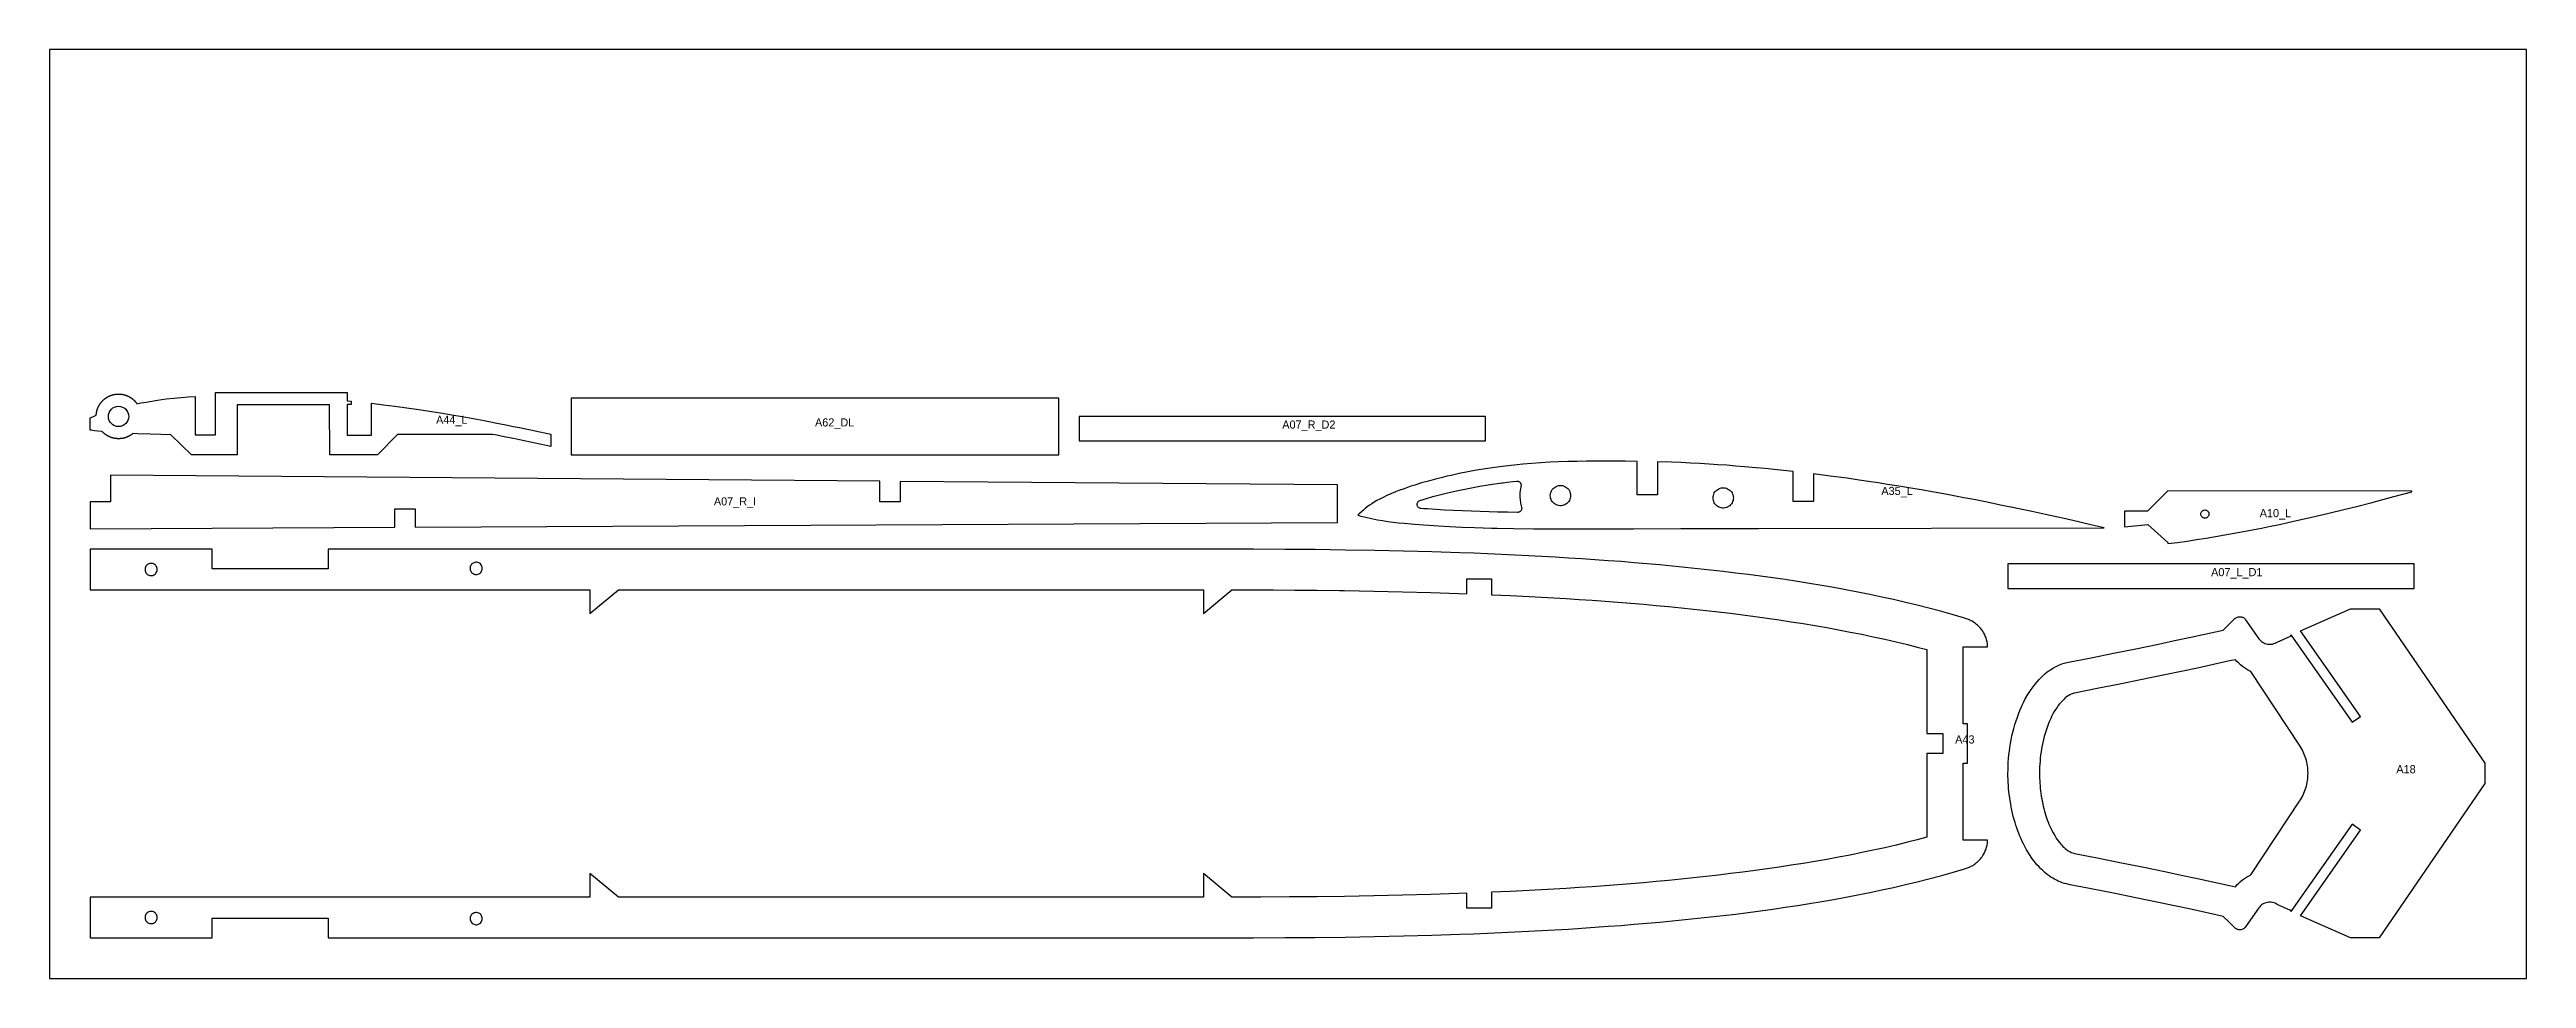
# Model space of a CAD drawing. Header units: millimetres. Extents: x 0 to 610, y 0 to 229.
import ezdxf

# ---------------------------------------------------------------- set-up
doc = ezdxf.new("R2010")
doc.units = ezdxf.units.MM
for name, color, linetype in [('CUT', 7, 'Continuous'), ('LABELS_NOT_CUT', 3, 'Continuous'), ('REFERENCE_NOT_CUT', 8, 'Continuous')]:
    doc.layers.add(name, color=color, linetype=linetype)

msp = doc.modelspace()

# ---------------------------------------------------------------- linework, layer by layer
at = {"layer": 'CUT'}
for points in [[(114.18, 135.86), (115.65, 135.56), (119.55, 134.75), (123.39, 133.91), (123.39, 130.91), (119.55, 131.75), (115.65, 132.56), (114.18, 132.86), (112.33, 133.23), (109.64, 133.76), (108.99, 133.89), (85.64, 133.84), (80.7, 128.89), (80.7, 128.88), (68.95, 128.87), (68.94, 141.17), (46.14, 141.15), (46.15, 128.85), (34.97, 128.84), (29.87, 133.81), (27.36, 133.86), (24.75, 133.93), (21.74, 134.04), (20.51, 134.1), (20.49, 134.08), (20.45, 134.05), (20.41, 134.02), (20.38, 133.99), (20.34, 133.96), (20.3, 133.93), (20.26, 133.9), (20.22, 133.87), (20.18, 133.85), (20.14, 133.82), (20.1, 133.79), (20.06, 133.76), (20.02, 133.74), (19.98, 133.71), (19.94, 133.68), (19.9, 133.66), (19.86, 133.63), (19.82, 133.61), (19.78, 133.58), (19.74, 133.56), (19.7, 133.54), (19.66, 133.51), (19.61, 133.49), (19.57, 133.47), (19.53, 133.44), (19.49, 133.42), (19.44, 133.4), (19.4, 133.38), (19.36, 133.36), (19.31, 133.34), (19.27, 133.32), (19.23, 133.3), (19.18, 133.28), (19.14, 133.26), (19.09, 133.24), (19.05, 133.22), (19, 133.21), (18.96, 133.19), (18.92, 133.17), (18.87, 133.16), (18.83, 133.14), (18.78, 133.12), (18.73, 133.11), (18.69, 133.09), (18.64, 133.08), (18.6, 133.06), (18.55, 133.05), (18.51, 133.04), (18.46, 133.02), (18.41, 133.01), (18.37, 133), (18.32, 132.99), (18.27, 132.98), (18.23, 132.96), (18.18, 132.95), (18.13, 132.94), (18.09, 132.93), (18.04, 132.92), (17.99, 132.92), (17.94, 132.91), (17.9, 132.9), (17.85, 132.89), (17.8, 132.88), (17.75, 132.88), (17.71, 132.87), (17.66, 132.86), (17.61, 132.86), (17.56, 132.85), (17.52, 132.85), (17.47, 132.84), (17.42, 132.84), (17.37, 132.84), (17.32, 132.83), (17.28, 132.83), (17.23, 132.83), (17.18, 132.83), (17.13, 132.83), (17.09, 132.82), (17.04, 132.82), (16.99, 132.82), (16.94, 132.82), (16.89, 132.82), (16.85, 132.83), (16.8, 132.83), (16.75, 132.83), (16.7, 132.83), (16.65, 132.83), (16.61, 132.84), (16.56, 132.84), (16.51, 132.84), (16.46, 132.85), (16.41, 132.85), (16.37, 132.86), (16.32, 132.86), (16.27, 132.87), (16.22, 132.88), (16.18, 132.88), (16.13, 132.89), (16.08, 132.9), (16.03, 132.91), (15.99, 132.92), (15.94, 132.92), (15.89, 132.93), (15.85, 132.94), (15.8, 132.95), (15.75, 132.96), (15.71, 132.98), (15.66, 132.99), (15.61, 133), (15.57, 133.01), (15.52, 133.02), (15.47, 133.04), (15.43, 133.05), (15.38, 133.06), (15.34, 133.08), (15.29, 133.09), (15.24, 133.11), (15.2, 133.12), (15.15, 133.14), (15.11, 133.16), (15.06, 133.17), (15.02, 133.19), (14.97, 133.21), (14.93, 133.22), (14.88, 133.24), (14.84, 133.26), (14.8, 133.28), (14.75, 133.3), (14.71, 133.32), (14.66, 133.34), (14.62, 133.36), (14.58, 133.38), (14.54, 133.4), (14.49, 133.42), (14.45, 133.44), (14.41, 133.47), (14.36, 133.49), (14.32, 133.51), (14.28, 133.54), (14.24, 133.56), (14.2, 133.58), (14.16, 133.61), (14.12, 133.63), (14.07, 133.66), (14.03, 133.68), (13.99, 133.71), (13.95, 133.74), (13.91, 133.76), (13.87, 133.79), (13.83, 133.82), (13.8, 133.85), (13.76, 133.87), (13.72, 133.9), (13.68, 133.93), (13.64, 133.96), (13.6, 133.99), (13.57, 134.02), (13.53, 134.05), (13.49, 134.08), (13.45, 134.11), (13.42, 134.14), (13.38, 134.17), (13.34, 134.2), (13.31, 134.24), (13.27, 134.27), (13.24, 134.3), (13.2, 134.33), (13.17, 134.37), (13.13, 134.4), (13.1, 134.43), (13.07, 134.47), (13.03, 134.5), (13, 134.54), (12.97, 134.57), (12.93, 134.61), (11.91, 134.7), (11.05, 134.8), (10.21, 134.91), (10, 134.94), (10, 137.94), (10.27, 138.07), (11.11, 138.44), (11.5, 138.6), (11.5, 138.61), (11.5, 138.66), (11.5, 138.71), (11.51, 138.75), (11.51, 138.8), (11.51, 138.85), (11.52, 138.9), (11.52, 138.95), (11.53, 138.99), (11.54, 139.04), (11.54, 139.09), (11.55, 139.14), (11.56, 139.18), (11.56, 139.23), (11.57, 139.28), (11.58, 139.33), (11.59, 139.37), (11.6, 139.42), (11.61, 139.47), (11.62, 139.51), (11.63, 139.56), (11.64, 139.61), (11.65, 139.65), (11.66, 139.7), (11.68, 139.75), (11.69, 139.79), (11.7, 139.84), (11.72, 139.89), (11.73, 139.93), (11.74, 139.98), (11.76, 140.02), (11.77, 140.07), (11.79, 140.11), (11.8, 140.16), (11.82, 140.2), (11.84, 140.25), (11.85, 140.29), (11.87, 140.34), (11.89, 140.38), (11.91, 140.43), (11.93, 140.47), (11.95, 140.52), (11.96, 140.56), (11.98, 140.6), (12, 140.65), (12.02, 140.69), (12.05, 140.73), (12.07, 140.78), (12.09, 140.82), (12.11, 140.86), (12.13, 140.91), (12.16, 140.95), (12.18, 140.99), (12.2, 141.03), (12.23, 141.07), (12.25, 141.11), (12.27, 141.16), (12.3, 141.2), (12.32, 141.24), (12.35, 141.28), (12.38, 141.32), (12.4, 141.36), (12.43, 141.4), (12.46, 141.44), (12.48, 141.48), (12.51, 141.52), (12.54, 141.56), (12.57, 141.59), (12.6, 141.63), (12.63, 141.67), (12.66, 141.71), (12.68, 141.75), (12.71, 141.78), (12.75, 141.82), (12.78, 141.86), (12.81, 141.9), (12.84, 141.93), (12.87, 141.97), (12.9, 142), (12.93, 142.04), (12.97, 142.07), (13, 142.11), (13.03, 142.14), (13.07, 142.18), (13.1, 142.21), (13.13, 142.25), (13.17, 142.28), (13.2, 142.31), (13.24, 142.35), (13.27, 142.38), (13.31, 142.41), (13.34, 142.44), (13.38, 142.47), (13.42, 142.51), (13.45, 142.54), (13.49, 142.57), (13.53, 142.6), (13.57, 142.63), (13.6, 142.66), (13.64, 142.69), (13.68, 142.72), (13.72, 142.74), (13.76, 142.77), (13.8, 142.8), (13.83, 142.83), (13.87, 142.86), (13.91, 142.88), (13.95, 142.91), (13.99, 142.94), (14.03, 142.96), (14.07, 142.99), (14.12, 143.01), (14.16, 143.04), (14.2, 143.06), (14.24, 143.09), (14.28, 143.11), (14.32, 143.13), (14.36, 143.16), (14.41, 143.18), (14.45, 143.2), (14.49, 143.22), (14.54, 143.25), (14.58, 143.27), (14.62, 143.29), (14.66, 143.31), (14.71, 143.33), (14.75, 143.35), (14.8, 143.37), (14.84, 143.39), (14.88, 143.4), (14.93, 143.42), (14.97, 143.44), (15.02, 143.46), (15.06, 143.48), (15.11, 143.49), (15.15, 143.51), (15.2, 143.52), (15.24, 143.54), (15.29, 143.55), (15.34, 143.57), (15.38, 143.58), (15.43, 143.6), (15.47, 143.61), (15.52, 143.62), (15.57, 143.64), (15.61, 143.65), (15.66, 143.66), (15.71, 143.67), (15.75, 143.68), (15.8, 143.69), (15.85, 143.7), (15.89, 143.71), (15.94, 143.72), (15.99, 143.73), (16.03, 143.74), (16.08, 143.75), (16.13, 143.76), (16.18, 143.76), (16.22, 143.77), (16.27, 143.78), (16.32, 143.78), (16.37, 143.79), (16.41, 143.79), (16.46, 143.8), (16.51, 143.8), (16.56, 143.81), (16.61, 143.81), (16.65, 143.81), (16.7, 143.82), (16.75, 143.82), (16.8, 143.82), (16.85, 143.82), (16.89, 143.82), (16.94, 143.82), (16.99, 143.82), (17.04, 143.82), (17.09, 143.82), (17.13, 143.82), (17.18, 143.82), (17.23, 143.82), (17.28, 143.82), (17.32, 143.81), (17.37, 143.81), (17.42, 143.81), (17.47, 143.8), (17.52, 143.8), (17.56, 143.79), (17.61, 143.79), (17.66, 143.78), (17.71, 143.78), (17.75, 143.77), (17.8, 143.76), (17.85, 143.76), (17.9, 143.75), (17.94, 143.74), (17.99, 143.73), (18.04, 143.72), (18.09, 143.71), (18.13, 143.7), (18.18, 143.69), (18.23, 143.68), (18.27, 143.67), (18.32, 143.66), (18.37, 143.65), (18.41, 143.64), (18.46, 143.62), (18.51, 143.61), (18.55, 143.6), (18.6, 143.58), (18.64, 143.57), (18.69, 143.55), (18.73, 143.54), (18.78, 143.52), (18.83, 143.51), (18.87, 143.49), (18.92, 143.48), (18.96, 143.46), (19, 143.44), (19.05, 143.42), (19.09, 143.4), (19.14, 143.39), (19.18, 143.37), (19.23, 143.35), (19.27, 143.33), (19.31, 143.31), (19.36, 143.29), (19.4, 143.27), (19.44, 143.25), (19.49, 143.22), (19.53, 143.2), (19.57, 143.18), (19.61, 143.16), (19.66, 143.13), (19.7, 143.11), (19.74, 143.09), (19.78, 143.06), (19.82, 143.04), (19.86, 143.01), (19.9, 142.99), (19.94, 142.96), (19.98, 142.94), (20.02, 142.91), (20.06, 142.88), (20.1, 142.86), (20.14, 142.83), (20.18, 142.8), (20.22, 142.77), (20.26, 142.74), (20.3, 142.72), (20.34, 142.69), (20.38, 142.66), (20.41, 142.63), (20.45, 142.6), (20.49, 142.57), (20.52, 142.54), (20.56, 142.51), (20.6, 142.47), (20.63, 142.44), (20.67, 142.41), (20.7, 142.38), (20.74, 142.35), (20.78, 142.31), (20.81, 142.28), (20.84, 142.25), (20.88, 142.21), (20.91, 142.18), (20.95, 142.14), (20.98, 142.11), (21.01, 142.07), (21.04, 142.04), (21.08, 142), (21.11, 141.97), (21.14, 141.93), (21.17, 141.9), (21.2, 141.86), (21.23, 141.82), (21.26, 141.78), (21.29, 141.75), (21.32, 141.71), (21.35, 141.67), (21.38, 141.63), (21.41, 141.59), (21.44, 141.56), (21.47, 141.52), (21.49, 141.48), (21.52, 141.44), (21.52, 141.44), (22.43, 141.62), (23.76, 141.86), (25.14, 142.1), (26.57, 142.32), (27.64, 142.47), (28.72, 142.61), (30.55, 142.83), (32.38, 143), (34.12, 143.14), (35.84, 143.25), (35.84, 133.75), (40.84, 133.76), (40.84, 143.43), (40.84, 143.43), (40.84, 144.17), (73.24, 144.17), (73.24, 142.18), (74.24, 142.08), (74.24, 141.24), (73.24, 141.23), (73.24, 141.17), (73.24, 141.17), (73.24, 133.68), (79.24, 133.69), (79.24, 141.54), (82.17, 141.19), (85.02, 140.83), (87.95, 140.43), (90.9, 140), (93.53, 139.6), (96.25, 139.17), (98.97, 138.71), (101.59, 138.26), (104.29, 137.77), (107, 137.27), (109.64, 136.76), (112.33, 136.23)], [(128.39, 128.84), (248.39, 128.84), (248.39, 142.84), (128.39, 142.84)], [(353.39, 138.31), (253.39, 138.31), (253.39, 132.31), (353.39, 132.31)], [(90, 111.06), (317, 112.24), (317, 121.46), (209.35, 122.31), (209.35, 117.26), (204.35, 117.26), (204.35, 122.35), (15, 123.84), (15, 117.26), (10, 117.26), (10, 110.64), (85, 111.04), (85, 115.57), (90, 115.57)], [(499.64, 112.3), (496.56, 113), (493.51, 113.68), (491.2, 114.19), (488.3, 114.81), (483.92, 115.74), (480.19, 116.51), (476.91, 117.18), (473.58, 117.83), (471.11, 118.31), (466.99, 119.08), (463.83, 119.66), (460.64, 120.22), (457.57, 120.75), (454.65, 121.23), (452.35, 121.6), (450.01, 121.97), (447.68, 122.32), (445.41, 122.66), (442.45, 123.08), (438.26, 123.64), (434.11, 124.17), (434.11, 117.38), (429.11, 117.38), (429.11, 124.76), (426.77, 125.01), (424.47, 125.25), (422.22, 125.48), (420.03, 125.69), (417.18, 125.94), (415.01, 126.11), (412.81, 126.28), (410.61, 126.44), (408.47, 126.58), (406.19, 126.71), (403.87, 126.83), (401.53, 126.94), (399.17, 127.03), (395.7, 127.14), (395.71, 118.98), (390.71, 118.98), (390.7, 127.25), (387.77, 127.28), (384.86, 127.31), (382.69, 127.31), (380.6, 127.31), (378.26, 127.29), (375.93, 127.26), (373.64, 127.21), (371.39, 127.13), (369.22, 127.04), (367.03, 126.91), (364.85, 126.76), (362.63, 126.57), (361.18, 126.43), (359.72, 126.27), (358.27, 126.1), (357.56, 126.01), (356.86, 125.92), (355.13, 125.68), (353.43, 125.42), (351.18, 125.05), (349.02, 124.66), (346.94, 124.24), (344.95, 123.81), (343.91, 123.58), (342.81, 123.32), (341.12, 122.89), (339.39, 122.42), (337.67, 121.93), (336.01, 121.42), (335.07, 121.12), (334.18, 120.82), (333.35, 120.53), (332.67, 120.28), (332.47, 120.21), (331.23, 119.74), (330.11, 119.27), (329.09, 118.83), (328.19, 118.4), (327.38, 117.99), (326.65, 117.59), (326.01, 117.21), (325.43, 116.84), (324.84, 116.44), (324.31, 116.04), (323.83, 115.66), (323.38, 115.28), (322.91, 114.87), (322.27, 114.29), (322, 114.03), (322.25, 113.95), (322.75, 113.8), (323.96, 113.5), (325.39, 113.18), (326.82, 112.88), (328.04, 112.66), (329.33, 112.46), (330.65, 112.29), (332, 112.15), (333.38, 112.01), (335.9, 111.79), (338.11, 111.61), (339.42, 111.52), (341.85, 111.36), (344.61, 111.2), (347.57, 111.06), (350.73, 110.94), (352.83, 110.87), (354.91, 110.82), (356.26, 110.79), (360.3, 110.72), (365.34, 110.66), (369.94, 110.64), (373.83, 110.65), (378.2, 110.66), (385.32, 110.68), (389.84, 110.69), (401.52, 110.71), (420.62, 110.74), (505.66, 110.89), (502.69, 111.59)], [(362.31, 115.76), (362.31, 115.64), (362.29, 115.53), (362.27, 115.41), (362.23, 115.3), (362.17, 115.2), (362.11, 115.1), (362.03, 115.01), (361.95, 114.93), (361.85, 114.87), (361.75, 114.81), (361.64, 114.76), (361.53, 114.73), (361.42, 114.71), (361.3, 114.71), (358.81, 114.74), (356.36, 114.79), (354.28, 114.84), (352.13, 114.9), (349.94, 114.98), (347.73, 115.06), (345.52, 115.16), (343.34, 115.28), (341.21, 115.41), (339.15, 115.55), (338.27, 115.61), (337.48, 115.67), (337.31, 115.7), (337.15, 115.76), (337, 115.84), (336.87, 115.95), (336.76, 116.08), (336.67, 116.23), (336.6, 116.39), (336.57, 116.55), (336.56, 116.73), (336.59, 116.9), (336.64, 117.06), (336.72, 117.21), (336.83, 117.35), (336.96, 117.46), (337.1, 117.56), (337.26, 117.62), (338.85, 118.11), (340.47, 118.57), (342.1, 119.01), (343.76, 119.43), (345.82, 119.91), (347.88, 120.35), (349.95, 120.76), (352.01, 121.14), (354.06, 121.47), (355.73, 121.73), (357.39, 121.96), (357.73, 122), (358.76, 122.13), (360.16, 122.3), (361.06, 122.4), (361.18, 122.4), (361.3, 122.39), (361.42, 122.37), (361.53, 122.33), (361.64, 122.28), (361.74, 122.22), (361.83, 122.15), (361.92, 122.06), (361.99, 121.97), (362.05, 121.87), (362.1, 121.76), (362.14, 121.64), (362.16, 121.52), (362.17, 121.41), (362.16, 121.29), (362.14, 121.17), (362.07, 120.85), (362.01, 120.53), (361.96, 120.2), (361.92, 119.88), (361.89, 119.55), (361.87, 119.23), (361.86, 118.9), (361.86, 118.57), (361.88, 118.24), (361.9, 117.92), (361.94, 117.59), (361.98, 117.27), (362.04, 116.94), (362.11, 116.62), (362.18, 116.31), (362.27, 115.99), (362.3, 115.88)], [(374.36, 118.83), (374.34, 118.51), (374.28, 118.2), (374.18, 117.91), (374.05, 117.62), (373.88, 117.36), (373.68, 117.11), (373.45, 116.9), (373.2, 116.72), (372.92, 116.56), (372.63, 116.45), (372.33, 116.37), (372.02, 116.33), (371.7, 116.33), (371.39, 116.37), (371.09, 116.45), (370.8, 116.56), (370.52, 116.72), (370.27, 116.9), (370.04, 117.11), (369.84, 117.36), (369.67, 117.62), (369.54, 117.91), (369.44, 118.2), (369.38, 118.51), (369.36, 118.83), (369.38, 119.14), (369.44, 119.45), (369.54, 119.75), (369.67, 120.03), (369.84, 120.3), (370.04, 120.54), (370.27, 120.75), (370.52, 120.94), (370.8, 121.09), (371.09, 121.2), (371.39, 121.28), (371.7, 121.32), (372.02, 121.32), (372.33, 121.28), (372.63, 121.2), (372.92, 121.09), (373.2, 120.94), (373.45, 120.75), (373.68, 120.54), (373.88, 120.3), (374.05, 120.03), (374.18, 119.75), (374.28, 119.45), (374.34, 119.14)], [(414.41, 118.26), (414.39, 117.95), (414.33, 117.64), (414.23, 117.34), (414.1, 117.06), (413.93, 116.79), (413.73, 116.55), (413.5, 116.34), (413.25, 116.15), (412.97, 116), (412.68, 115.89), (412.37, 115.81), (412.06, 115.77), (411.75, 115.77), (411.44, 115.81), (411.13, 115.89), (410.84, 116), (410.57, 116.15), (410.31, 116.34), (410.08, 116.55), (409.88, 116.79), (409.72, 117.06), (409.58, 117.34), (409.48, 117.64), (409.43, 117.95), (409.41, 118.26), (409.43, 118.58), (409.48, 118.89), (409.58, 119.18), (409.72, 119.47), (409.88, 119.73), (410.08, 119.98), (410.31, 120.19), (410.57, 120.37), (410.84, 120.53), (411.13, 120.64), (411.44, 120.72), (411.75, 120.76), (412.06, 120.76), (412.37, 120.72), (412.68, 120.64), (412.97, 120.53), (413.25, 120.37), (413.5, 120.19), (413.73, 119.98), (413.93, 119.73), (414.1, 119.47), (414.23, 119.18), (414.33, 118.89), (414.39, 118.58)], [(516.39, 111.74), (521.36, 107.28), (521.36, 107), (523.71, 107.31), (526.07, 107.65), (528.41, 108), (530.75, 108.37), (533.08, 108.75), (535.39, 109.15), (537.68, 109.56), (539.95, 109.98), (542.2, 110.41), (544.42, 110.85), (546.62, 111.3), (548.78, 111.75), (550.91, 112.2), (553, 112.66), (557.07, 113.58), (560.95, 114.49), (564.64, 115.38), (568.11, 116.25), (571.33, 117.08), (574.29, 117.85), (576.96, 118.57), (581.37, 119.77), (581.36, 119.92), (521.37, 120.03), (521.37, 119.99), (516.36, 115), (510.67, 115.01), (510.66, 111.11)], [(531.46, 114.29), (531.45, 114.1), (531.39, 113.91), (531.3, 113.74), (531.17, 113.59), (531.02, 113.46), (530.85, 113.37), (530.66, 113.31), (530.46, 113.29), (530.27, 113.31), (530.08, 113.37), (529.91, 113.46), (529.76, 113.59), (529.63, 113.74), (529.54, 113.91), (529.48, 114.1), (529.46, 114.29), (529.48, 114.49), (529.54, 114.68), (529.63, 114.85), (529.76, 115), (529.91, 115.12), (530.08, 115.22), (530.27, 115.27), (530.46, 115.29), (530.66, 115.27), (530.85, 115.22), (531.02, 115.12), (531.17, 115), (531.3, 114.85), (531.39, 114.68), (531.45, 114.49)], [(332.98, 95.17), (339.93, 94.98), (346.78, 94.76), (348.85, 94.68), (348.85, 98.32), (354.85, 98.32), (354.85, 94.44), (359.51, 94.23), (364.12, 94.01), (368.7, 93.76), (373.24, 93.49), (376.45, 93.28), (379.65, 93.07), (382.83, 92.84), (385.99, 92.6), (389.14, 92.35), (392.27, 92.09), (395.38, 91.81), (398.48, 91.52), (401.56, 91.22), (404.63, 90.9), (407.68, 90.57), (410.72, 90.22), (413.74, 89.86), (416.74, 89.48), (419.74, 89.08), (422.72, 88.67), (425.68, 88.24), (428.63, 87.8), (431.56, 87.33), (434.48, 86.84), (437.38, 86.34), (440.27, 85.81), (443.14, 85.26), (446, 84.69), (448.84, 84.09), (451.66, 83.47), (454.47, 82.82), (457.25, 82.15), (459.63, 81.54), (462, 80.92), (462, 60.32), (466, 60.32), (466, 55.32), (462, 55.32), (462, 34.73), (459.63, 34.1), (457.25, 33.5), (454.47, 32.82), (451.66, 32.17), (448.84, 31.55), (446, 30.96), (443.14, 30.38), (440.27, 29.83), (437.38, 29.31), (434.48, 28.8), (431.56, 28.31), (428.63, 27.85), (425.68, 27.4), (422.72, 26.97), (419.74, 26.56), (416.74, 26.17), (413.74, 25.79), (410.72, 25.42), (407.68, 25.08), (404.63, 24.75), (401.56, 24.43), (398.48, 24.12), (395.38, 23.83), (392.27, 23.56), (389.14, 23.29), (385.99, 23.04), (382.83, 22.8), (379.65, 22.58), (376.45, 22.36), (373.24, 22.15), (368.7, 21.89), (364.12, 21.64), (359.51, 21.41), (354.85, 21.2), (354.85, 17.32), (348.85, 17.32), (348.85, 20.97), (346.78, 20.89), (339.93, 20.67), (332.98, 20.48), (325.92, 20.32), (318.72, 20.2), (312, 20.12), (305.14, 20.06), (298.15, 20.02), (291, 20), (284, 25.82), (284, 20), (140, 20), (133, 25.82), (133, 20), (10, 20), (10, 10), (40, 10), (40, 14.82), (68.61, 14.82), (68.61, 10), (288.44, 10), (296.3, 10.01), (303.98, 10.05), (311.5, 10.11), (318.87, 10.2), (326.11, 10.33), (333.23, 10.48), (340.23, 10.67), (347.13, 10.89), (350.55, 11.02), (353.94, 11.15), (357.31, 11.3), (360.66, 11.45), (363.99, 11.62), (367.29, 11.79), (370.58, 11.98), (373.86, 12.17), (377.11, 12.38), (380.35, 12.6), (383.57, 12.83), (386.77, 13.07), (389.96, 13.33), (393.13, 13.6), (396.29, 13.88), (399.44, 14.17), (402.57, 14.48), (405.68, 14.8), (408.79, 15.14), (411.88, 15.49), (414.96, 15.86), (418.02, 16.25), (421.07, 16.65), (424.12, 17.07), (427.15, 17.51), (430.16, 17.97), (433.17, 18.44), (436.16, 18.94), (439.14, 19.46), (442.11, 20), (445.07, 20.57), (448.01, 21.16), (450.94, 21.78), (453.86, 22.42), (456.77, 23.09), (459.66, 23.79), (462.53, 24.52), (465.39, 25.29), (468.24, 26.08), (469.65, 26.5), (471.07, 26.92), (472, 27.2), (472.31, 27.32), (472.61, 27.45), (472.91, 27.6), (473.2, 27.75), (473.48, 27.92), (473.75, 28.1), (474.02, 28.3), (474.28, 28.5), (474.53, 28.72), (474.77, 28.94), (475, 29.18), (475.22, 29.43), (475.43, 29.68), (475.62, 29.95), (475.81, 30.22), (475.98, 30.5), (476.21, 30.93), (476.42, 31.38), (476.59, 31.85), (476.74, 32.32), (476.85, 32.8), (476.93, 33.29), (476.98, 33.78), (476.99, 34.05), (471, 34.05), (471, 52.95), (472, 52.95), (472, 62.7), (471, 62.7), (471, 81.59), (476.99, 81.59), (476.98, 81.86), (476.93, 82.36), (476.85, 82.84), (476.74, 83.33), (476.59, 83.8), (476.42, 84.26), (476.21, 84.71), (475.98, 85.15), (475.81, 85.43), (475.62, 85.7), (475.43, 85.96), (475.22, 86.22), (475, 86.46), (474.77, 86.7), (474.53, 86.93), (474.28, 87.14), (474.02, 87.35), (473.75, 87.54), (473.48, 87.72), (473.2, 87.89), (472.91, 88.05), (472.61, 88.19), (472.31, 88.32), (472, 88.44), (471.07, 88.73), (469.65, 89.15), (468.24, 89.56), (465.39, 90.36), (462.53, 91.12), (459.66, 91.85), (456.77, 92.55), (453.86, 93.22), (450.94, 93.87), (448.01, 94.48), (445.07, 95.07), (442.11, 95.64), (439.14, 96.18), (436.16, 96.7), (433.17, 97.2), (430.16, 97.68), (427.15, 98.14), (424.12, 98.57), (421.07, 98.99), (418.02, 99.4), (414.96, 99.78), (411.88, 100.15), (408.79, 100.5), (405.68, 100.84), (402.57, 101.17), (399.44, 101.47), (396.29, 101.77), (393.13, 102.05), (389.96, 102.32), (386.77, 102.57), (383.57, 102.81), (380.35, 103.04), (377.11, 103.26), (373.86, 103.47), (370.58, 103.67), (367.29, 103.85), (363.99, 104.03), (360.66, 104.19), (357.31, 104.35), (353.94, 104.49), (350.55, 104.63), (347.13, 104.75), (340.23, 104.97), (333.23, 105.16), (326.11, 105.32), (318.87, 105.44), (311.5, 105.53), (303.98, 105.6), (296.3, 105.63), (288.44, 105.64), (68.61, 105.64), (68.61, 100.82), (40, 100.82), (40, 105.64), (10, 105.64), (10, 95.64), (133, 95.64), (133, 89.82), (140, 95.64), (284, 95.64), (284, 89.82), (291, 95.64), (296.08, 95.63), (301.21, 95.61), (306.51, 95.58), (311.89, 95.53), (317.48, 95.46), (318.72, 95.44), (325.92, 95.32)], [(26.5, 100.64), (26.48, 100.89), (26.42, 101.12), (26.33, 101.34), (26.2, 101.55), (26.04, 101.73), (25.85, 101.88), (25.64, 102), (25.42, 102.09), (25.18, 102.13), (24.94, 102.14), (24.7, 102.11), (24.47, 102.05), (24.25, 101.94), (24.05, 101.81), (23.88, 101.64), (23.73, 101.45), (23.62, 101.23), (23.54, 101), (23.5, 100.77), (23.5, 100.52), (23.54, 100.29), (23.62, 100.06), (23.73, 99.84), (23.88, 99.65), (24.05, 99.48), (24.25, 99.35), (24.47, 99.24), (24.7, 99.17), (24.94, 99.15), (25.18, 99.16), (25.42, 99.2), (25.64, 99.29), (25.85, 99.41), (26.04, 99.56), (26.2, 99.74), (26.33, 99.95), (26.42, 100.17), (26.48, 100.4)], [(106.5, 100.92), (106.48, 101.16), (106.42, 101.4), (106.33, 101.62), (106.2, 101.82), (106.04, 102), (105.85, 102.16), (105.64, 102.28), (105.42, 102.36), (105.18, 102.41), (104.94, 102.42), (104.7, 102.39), (104.47, 102.32), (104.25, 102.22), (104.05, 102.08), (103.88, 101.92), (103.73, 101.72), (103.62, 101.51), (103.54, 101.28), (103.5, 101.04), (103.5, 100.8), (103.54, 100.56), (103.62, 100.33), (103.73, 100.12), (103.88, 99.93), (104.05, 99.76), (104.25, 99.62), (104.47, 99.52), (104.7, 99.45), (104.94, 99.42), (105.18, 99.43), (105.42, 99.48), (105.64, 99.57), (105.85, 99.69), (106.04, 99.84), (106.2, 100.02), (106.33, 100.22), (106.42, 100.45), (106.48, 100.68)], [(481.99, 96), (581.99, 96), (581.99, 102), (481.99, 102)], [(551.55, 16.75), (548.25, 18.2), (548.01, 18.36), (547.72, 18.5), (547.42, 18.61), (547.12, 18.7), (546.8, 18.75), (546.48, 18.77), (546.17, 18.76), (545.85, 18.72), (545.54, 18.65), (545.24, 18.55), (544.94, 18.42), (544.67, 18.26), (544.41, 18.08), (544.17, 17.87), (543.95, 17.64), (543.75, 17.39), (540.48, 12.72), (540.36, 12.56), (540.23, 12.43), (540.09, 12.31), (539.93, 12.21), (539.76, 12.12), (539.59, 12.05), (539.4, 12), (539.22, 11.97), (539.03, 11.97), (538.84, 11.98), (538.66, 12.01), (538.48, 12.06), (538.3, 12.13), (538.14, 12.22), (537.98, 12.32), (537.83, 12.45), (536.41, 13.82), (534.96, 15.28), (526.98, 17.02), (523.01, 17.87), (519.02, 18.71), (513.48, 19.86), (507.98, 20.98), (502.47, 22.07), (496.92, 23.16), (496.44, 23.26), (495.9, 23.4), (495.37, 23.56), (494.86, 23.75), (494.37, 23.96), (493.9, 24.18), (493.44, 24.43), (493, 24.68), (492.58, 24.95), (492.12, 25.26), (491.68, 25.58), (491.1, 26.05), (490.55, 26.54), (490.04, 27.03), (489.57, 27.52), (489.13, 28), (488.73, 28.48), (488.37, 28.94), (488.04, 29.38), (487.73, 29.82), (487.43, 30.26), (487.13, 30.72), (486.85, 31.18), (486.57, 31.65), (486.31, 32.12), (486.05, 32.6), (485.8, 33.09), (485.49, 33.73), (485.2, 34.38), (484.92, 35.03), (484.65, 35.69), (484.4, 36.36), (484.17, 37.03), (483.94, 37.7), (483.74, 38.37), (483.52, 39.13), (483.31, 39.89), (483.13, 40.65), (482.96, 41.42), (482.8, 42.19), (482.66, 42.95), (482.53, 43.72), (482.42, 44.49), (482.32, 45.25), (482.24, 46.02), (482.16, 46.77), (482.1, 47.53), (482.06, 48.28), (482.02, 49.03), (482, 49.77), (481.99, 50.5), (482.01, 51.38), (482.04, 52.27), (482.08, 53.17), (482.15, 54.09), (482.24, 55.01), (482.34, 55.93), (482.47, 56.86), (482.62, 57.8), (482.79, 58.74), (482.98, 59.68), (483.19, 60.62), (483.43, 61.55), (483.69, 62.49), (483.98, 63.42), (484.3, 64.34), (484.64, 65.26), (484.92, 65.96), (485.2, 66.64), (485.5, 67.29), (485.8, 67.91), (486.26, 68.79), (486.72, 69.61), (487.2, 70.38), (487.68, 71.11), (488.17, 71.79), (488.66, 72.42), (489.15, 73.02), (489.65, 73.56), (490.07, 74), (490.55, 74.46), (491.09, 74.94), (491.68, 75.42), (492.09, 75.72), (492.52, 76.01), (492.97, 76.3), (493.45, 76.58), (493.89, 76.81), (494.31, 77.01), (494.71, 77.19), (495.09, 77.34), (495.46, 77.47), (495.81, 77.58), (496.14, 77.67), (496.44, 77.74), (496.92, 77.84), (502.47, 78.93), (507.98, 80.02), (513.48, 81.14), (519.02, 82.29), (523.01, 83.13), (526.98, 83.98), (534.96, 85.72), (536.41, 87.18), (537.83, 88.55), (537.98, 88.68), (538.14, 88.78), (538.3, 88.87), (538.48, 88.94), (538.66, 88.99), (538.84, 89.02), (539.03, 89.03), (539.22, 89.03), (539.4, 89), (539.59, 88.95), (539.76, 88.88), (539.93, 88.79), (540.09, 88.69), (540.23, 88.57), (540.36, 88.44), (540.48, 88.28), (543.75, 83.61), (543.95, 83.36), (544.17, 83.13), (544.41, 82.92), (544.67, 82.74), (544.94, 82.58), (545.24, 82.45), (545.54, 82.35), (545.85, 82.28), (546.17, 82.24), (546.48, 82.23), (546.8, 82.25), (547.12, 82.3), (547.42, 82.39), (547.72, 82.5), (548.01, 82.64), (548.25, 82.8), (551.55, 84.25), (551.64, 84.12), (551.64, 84.56), (551.64, 84.56), (566.69, 63.05), (568.74, 64.49), (553.97, 85.58), (566.3, 91), (573.33, 91), (599.33, 53), (599.33, 48), (573.33, 10), (566.3, 10), (553.97, 15.42), (568.74, 36.51), (566.69, 37.95), (551.64, 16.44), (551.64, 16.88)], [(498.34, 30.78), (503.97, 29.68), (509.51, 28.57), (515.04, 27.45), (520.61, 26.29), (524.62, 25.45), (528.61, 24.6), (536.55, 22.87), (537.96, 22.56), (538.36, 23.01), (538.78, 23.44), (539.22, 23.85), (539.69, 24.23), (540.18, 24.59), (540.69, 24.91), (541.21, 25.21), (541.75, 25.48), (553.75, 43.59), (554, 43.98), (554.23, 44.37), (554.45, 44.78), (554.65, 45.19), (554.84, 45.6), (555.01, 46.03), (555.16, 46.46), (555.3, 46.89), (555.43, 47.33), (555.54, 47.78), (555.63, 48.23), (555.7, 48.68), (555.76, 49.13), (555.8, 49.59), (555.83, 50.04), (555.84, 50.5), (555.83, 50.96), (555.8, 51.41), (555.76, 51.87), (555.7, 52.32), (555.63, 52.77), (555.54, 53.22), (555.43, 53.67), (555.3, 54.11), (555.16, 54.54), (555.01, 54.97), (554.84, 55.4), (554.65, 55.81), (554.45, 56.22), (554.23, 56.63), (554, 57.02), (553.75, 57.41), (541.75, 75.52), (541.21, 75.79), (540.69, 76.09), (540.18, 76.41), (539.69, 76.77), (539.22, 77.15), (538.78, 77.56), (538.36, 77.99), (537.96, 78.44), (536.55, 78.13), (528.61, 76.4), (524.62, 75.55), (520.61, 74.71), (515.04, 73.55), (509.51, 72.43), (503.97, 71.32), (498.34, 70.22), (498.19, 70.19), (498.01, 70.15), (497.8, 70.08), (497.53, 69.96), (497.19, 69.79), (496.79, 69.55), (496.4, 69.27), (496.1, 69.02), (495.81, 68.77), (495.55, 68.52), (495.3, 68.27), (495, 67.93), (494.69, 67.56), (494.38, 67.16), (494.06, 66.71), (493.73, 66.21), (493.4, 65.68), (493.07, 65.09), (492.74, 64.46), (492.52, 64), (492.3, 63.51), (492.08, 63), (491.86, 62.46), (491.6, 61.75), (491.36, 61.03), (491.13, 60.3), (490.92, 59.56), (490.73, 58.81), (490.56, 58.05), (490.41, 57.29), (490.27, 56.53), (490.15, 55.77), (490.04, 55), (489.95, 54.24), (489.88, 53.48), (489.82, 52.72), (489.78, 51.97), (489.76, 51.23), (489.74, 50.5), (489.77, 49.28), (489.8, 48.66), (489.84, 48.03), (489.89, 47.41), (489.95, 46.78), (490.02, 46.15), (490.1, 45.52), (490.2, 44.9), (490.3, 44.27), (490.41, 43.65), (490.54, 43.03), (490.68, 42.41), (490.83, 41.8), (490.99, 41.19), (491.16, 40.59), (491.32, 40.06), (491.5, 39.54), (491.68, 39.02), (491.88, 38.5), (492.08, 38), (492.29, 37.5), (492.51, 37.02), (492.74, 36.54), (493.11, 35.84), (493.49, 35.18), (493.89, 34.54), (494.3, 33.95), (494.75, 33.37), (494.99, 33.08), (495.25, 32.79), (495.53, 32.51), (495.81, 32.23), (496.1, 31.97), (496.4, 31.73), (496.81, 31.44), (497.19, 31.21), (497.55, 31.03), (497.88, 30.9), (498.19, 30.81)], [(26.5, 15), (26.48, 15.24), (26.42, 15.48), (26.33, 15.7), (26.2, 15.9), (26.04, 16.08), (25.85, 16.23), (25.64, 16.36), (25.42, 16.44), (25.18, 16.49), (24.94, 16.5), (24.7, 16.47), (24.47, 16.4), (24.25, 16.3), (24.05, 16.16), (23.88, 15.99), (23.73, 15.8), (23.62, 15.59), (23.54, 15.36), (23.5, 15.12), (23.5, 14.88), (23.54, 14.64), (23.62, 14.41), (23.73, 14.2), (23.88, 14.01), (24.05, 13.84), (24.25, 13.7), (24.47, 13.6), (24.7, 13.53), (24.94, 13.5), (25.18, 13.51), (25.42, 13.56), (25.64, 13.64), (25.85, 13.77), (26.04, 13.92), (26.2, 14.1), (26.33, 14.3), (26.42, 14.52), (26.48, 14.76)], [(106.5, 14.72), (106.48, 14.96), (106.42, 15.2), (106.33, 15.42), (106.2, 15.62), (106.04, 15.8), (105.85, 15.96), (105.64, 16.08), (105.42, 16.16), (105.18, 16.21), (104.94, 16.22), (104.7, 16.19), (104.47, 16.13), (104.25, 16.02), (104.05, 15.88), (103.88, 15.72), (103.73, 15.52), (103.62, 15.31), (103.54, 15.08), (103.5, 14.84), (103.5, 14.6), (103.54, 14.36), (103.62, 14.14), (103.73, 13.92), (103.88, 13.73), (104.05, 13.56), (104.25, 13.42), (104.47, 13.32), (104.7, 13.25), (104.94, 13.22), (105.18, 13.23), (105.42, 13.28), (105.64, 13.37), (105.85, 13.49), (106.04, 13.64), (106.2, 13.82), (106.33, 14.03), (106.42, 14.25), (106.48, 14.48)]]:
    msp.add_lwpolyline(points, close=True, dxfattribs=at)
msp.add_circle((16.99, 138.32), 2.5, dxfattribs=at)
at = {"layer": 'REFERENCE_NOT_CUT'}
msp.add_lwpolyline([(0, 0), (609.6, 0), (609.6, 228.6), (0, 228.6)], close=True, dxfattribs=at)

# ---------------------------------------------------------------- texts
at = {"layer": 'LABELS_NOT_CUT'}
for s, p in [('A44_L', (95.13, 136.49)), ('A62_DL', (188.39, 135.84)), ('A07_R_D2', (303.39, 135.31)), ('A07_R_I', (163.5, 116.41)), ('A35_L', (450.83, 118.98)), ('A10_L', (543.95, 113.52)), ('A07_L_D1', (531.99, 99)), ('A43', (469, 57.82)), ('A18', (577.58, 50.5))]:
    msp.add_text(s, height=2, dxfattribs=at).set_placement(p)

doc.saveas('drawing.dxf')
